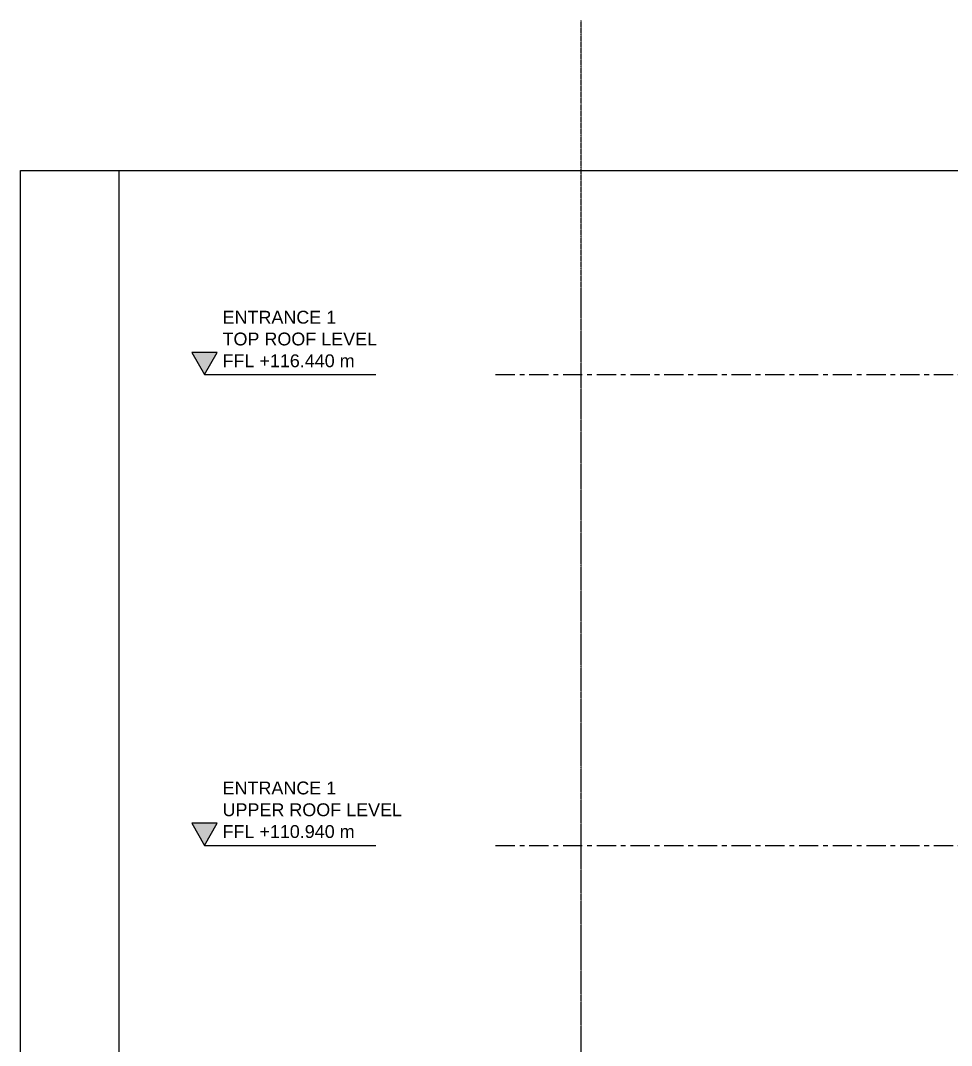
# Model space of a CAD drawing. Header units: millimetres. Extents: x 2519235 to 7246330, y 25937 to 201821.
# Drawn here: x 2822638 to 2833512, y 108602 to 120578 of the extents above; entities that cross this region are included whole.
import ezdxf
from ezdxf.enums import TextEntityAlignment as Align
from ezdxf.xclip import XClip

# ---------------------------------------------------------------- set-up
doc = ezdxf.new("R2010")
doc.units = ezdxf.units.MM
doc.header["$XCLIPFRAME"] = 0
doc.linetypes.add('DPA_Grid _ Level 100', pattern=[10, 5.5, -1.6, 1.3, -1.6])
doc.linetypes.add('TA_GL_000.90000', pattern=[2.475, 0.9, -0.225, 0.225, -0.225, 0.9])
for name, color, linetype in [('000 - 0_HIDE_OBJ_FRAMING_DEF_SUB_1', 7, 'Continuous'), ('000 - 0_SYM_DWG_GRID-BUBBLE_MAIN_COLOR_1', 7, 'Continuous'), ('000 - 0_SYM_DWG_GRIDLINE_MAIN_COLOR_1', 7, 'Continuous'), ('000 - 0_SYM_DWG_GRIDLINE_MAIN_COLOR_251', 7, 'Continuous'), ('000 - 0_SYM_DWG_LEVEL_MAIN_COLOR_2', 7, 'Continuous'), ('000 - 0_SYM_DWG_LEVEL_TEXT', 7, 'Continuous')]:
    doc.layers.add(name, color=color, linetype=linetype)
doc.styles.add('Arial', font='arial.ttf', dxfattribs={"height": 300})
doc.styles.add('Arial_1', font='arial.ttf', dxfattribs={"height": 250})
doc.styles.add('TA', font='', dxfattribs={"height": 4.5})
doc.styles.get('TA').set_extended_font_data('Cordia New')

# ---------------------------------------------------------------- blocks, each defined once
blk = doc.blocks.new('*U1060')
at = {"layer": '000 - 0_SYM_DWG_LEVEL_MAIN_COLOR_2'}
blk.add_hatch(color=7, dxfattribs=at).paths.add_polyline_path([(-577.01, 5.18), (-580, 0), (-582.99, 5.18)])
at = {"layer": '000 - 0_SYM_DWG_GRIDLINE_MAIN_COLOR_251', "color": 7}
blk.add_lwpolyline([(-580, 0), (-549, 0), (-544.5, 0), (-540, 0)], dxfattribs=at)
at = {"layer": '000 - 0_SYM_DWG_LEVEL_MAIN_COLOR_2', "color": 7, "lineweight": 25}
for p, q in [((-577.01, 5.18), (-582.99, 5.18)), ((-582.99, 5.18), (-580, 0)), ((-580, 0), (-577.01, 5.18))]:
    blk.add_line(p, q, dxfattribs=at)
at = {"layer": '000 - 0_SYM_DWG_LEVEL_TEXT', "color": 7, "style": 'Arial_1'}
for tag, p in [('LV_NAME_1', (-575.78, 11.92)), ('LV_NAME_2', (-575.79, 6.83)), ('LV_NAME_3', (-575.8, 1.74))]:
    blk.add_attdef(tag, p, '', height=3, dxfattribs=at)
blk = doc.blocks.new('*U1061')
at = {"layer": '000 - 0_SYM_DWG_LEVEL_MAIN_COLOR_2'}
blk.add_hatch(color=7, dxfattribs=at).paths.add_polyline_path([(-577.01, 5.18), (-580, 0), (-582.99, 5.18)])
at = {"layer": '000 - 0_SYM_DWG_GRIDLINE_MAIN_COLOR_251', "color": 7}
blk.add_lwpolyline([(-580, 0), (-549, 0), (-544.5, 0), (-540, 0)], dxfattribs=at)
at = {"layer": '000 - 0_SYM_DWG_LEVEL_MAIN_COLOR_2', "color": 7, "lineweight": 25}
for p, q in [((-577.01, 5.18), (-582.99, 5.18)), ((-582.99, 5.18), (-580, 0)), ((-580, 0), (-577.01, 5.18))]:
    blk.add_line(p, q, dxfattribs=at)
at = {"layer": '000 - 0_SYM_DWG_LEVEL_TEXT', "color": 7, "style": 'Arial_1'}
for tag, p in [('LV_NAME_1', (-575.78, 11.92)), ('LV_NAME_2', (-575.79, 6.83)), ('LV_NAME_3', (-575.8, 1.74))]:
    blk.add_attdef(tag, p, '', height=3, dxfattribs=at)
blk = doc.blocks.new('*U1063')
at = {"layer": '000 - 0_SYM_DWG_GRIDLINE_MAIN_COLOR_1', "color": 7}
blk.add_line((37.25, 0), (32.25, 0), dxfattribs=at)
blk.add_circle((42.25, 0), 5, dxfattribs=at)
at = {"layer": '000 - 0_SYM_DWG_GRIDLINE_MAIN_COLOR_251', "color": 7, "linetype": 'ByBlock', "ltscale": 5}
blk.add_line((20, 0), (-348.8, 0), dxfattribs=at)
at = {"layer": '000 - 0_SYM_DWG_GRIDLINE_MAIN_COLOR_251', "color": 7}
for p in [(-328.8, 0), (0, 0)]:
    blk.add_point(p, dxfattribs=at)
at = {"color": 7, "style": 'TA', "flags": 1}
blk.add_attdef('LOCATION', (6, -6), '', height=4.5, rotation=270, dxfattribs=at)
at = {"layer": '000 - 0_SYM_DWG_GRID-BUBBLE_MAIN_COLOR_1', "color": 7, "style": 'Arial'}
blk.add_attdef('GRID-HEAD', text='', height=4, rotation=90, dxfattribs=at).set_placement((42.25, 0), align=Align.MIDDLE_CENTER)
blk = doc.blocks.new('*U1068')
at = {"layer": '000 - 0_SYM_DWG_GRIDLINE_MAIN_COLOR_251', "color": 7, "linetype": 'ByBlock', "ltscale": 5}
blk.add_line((20, 0), (-878, 0), dxfattribs=at)
at = {"layer": '000 - 0_SYM_DWG_GRIDLINE_MAIN_COLOR_251', "color": 7}
blk.add_point((0, 0), dxfattribs=at)
at = {"color": 7, "style": 'TA', "flags": 1}
blk.add_attdef('LOCATION', (6, -6), '', height=4.5, rotation=270, dxfattribs=at)
blk = doc.blocks.new('*U2770')
at = {"layer": '000 - 0_SYM_DWG_GRIDLINE_MAIN_COLOR_251', "color": 7, "linetype": 'ByBlock', "ltscale": 5}
blk.add_line((20, 0), (-314, 0), dxfattribs=at)
at = {"layer": '000 - 0_SYM_DWG_GRIDLINE_MAIN_COLOR_251', "color": 7}
blk.add_point((0, 0), dxfattribs=at)
at = {"color": 7, "style": 'TA', "flags": 1}
blk.add_attdef('LOCATION', (6, -6), '', height=4.5, rotation=270, dxfattribs=at)
blk = doc.blocks.new('W-1-PP17-ENT1_REV02_20260415-160509_PP17_ENT1_ELE1_DIMS_1')
at = {"color": 7, "xscale": 50, "yscale": 50, "zscale": 50}
for name, p, values in [('*U1061', (0, 116440), {'LV_NAME_1': 'ENTRANCE 1', 'LV_NAME_2': 'TOP ROOF LEVEL', 'LV_NAME_3': 'FFL +116.440 m'}), ('*U1060', (0, 110940), {'LV_NAME_1': 'ENTRANCE 1', 'LV_NAME_2': 'UPPER ROOF LEVEL', 'LV_NAME_3': 'FFL +110.940 m'})]:
    blk.add_blockref(name, p, dxfattribs=at).add_auto_attribs(values)
at = {"layer": '000 - 0_SYM_DWG_GRIDLINE_MAIN_COLOR_251', "color": 7, "linetype": 'TA_GL_000.90000', "xscale": 50, "yscale": 50, "zscale": 50, "rotation": 270}
blk.add_blockref('*U1063', (-24600, 100000), dxfattribs=at).add_auto_attribs({'GRID-HEAD': '1-2'})
at = {"layer": '000 - 0_SYM_DWG_GRIDLINE_MAIN_COLOR_251', "color": 7, "linetype": 'TA_GL_000.90000', "xscale": 50, "yscale": 50, "zscale": 50, "rotation": 180}
for name, p in [('*U2770', (-24600, 116440)), ('*U1068', (-24600, 110940))]:
    blk.add_blockref(name, p, dxfattribs=at)
blk = doc.blocks.new('A$Cb853d02f')
at = {"layer": 'Defpoints', "color": 7}
blk.add_line((22.99, 444), (22.99, 0), dxfattribs=at)
blk.add_lwpolyline([(773.84, 0), (0, 0), (0, 444), (773.84, 444)], close=True, dxfattribs=at)

msp = doc.modelspace()

# ---------------------------------------------------------------- linework, layer by layer
at = {"layer": '000 - 0_HIDE_OBJ_FRAMING_DEF_SUB_1', "color": 7, "linetype": 'DPA_Grid _ Level 100'}
msp.add_line((2829187.351, 97664.337), (2829187.351, 120577.613), dxfattribs=at)

# ---------------------------------------------------------------- block references
at = {"color": 7, "xscale": 50, "yscale": 50, "zscale": 50}
msp.add_blockref('A$Cb853d02f', (2822637.995, 96626.65), dxfattribs=at)
at = {"color": 7}
ref = msp.add_blockref('W-1-PP17-ENT1_REV02_20260415-160509_PP17_ENT1_ELE1_DIMS_1', (2853787.508, 0), dxfattribs=at)
XClip(ref).set_block_clipping_path([(-30000, 96626.6495575321), (6019.5013926723, 118826.6489075039)])

doc.saveas('drawing.dxf')
